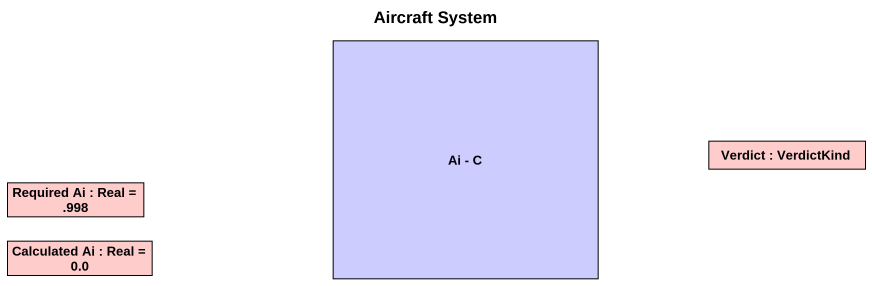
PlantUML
@startuml
title Aircraft System
rectangle "Ai - C" as Ai_C #CCCCFF
rectangle "Required Ai : Real = .998" as Required_Ai #FFCCCC
rectangle "Verdict : VerdictKind" as Verdict #FFCCCC
rectangle "Calculated Ai : Real = 0.0" as Calculated_Ai #FFCCCC
@enduml
